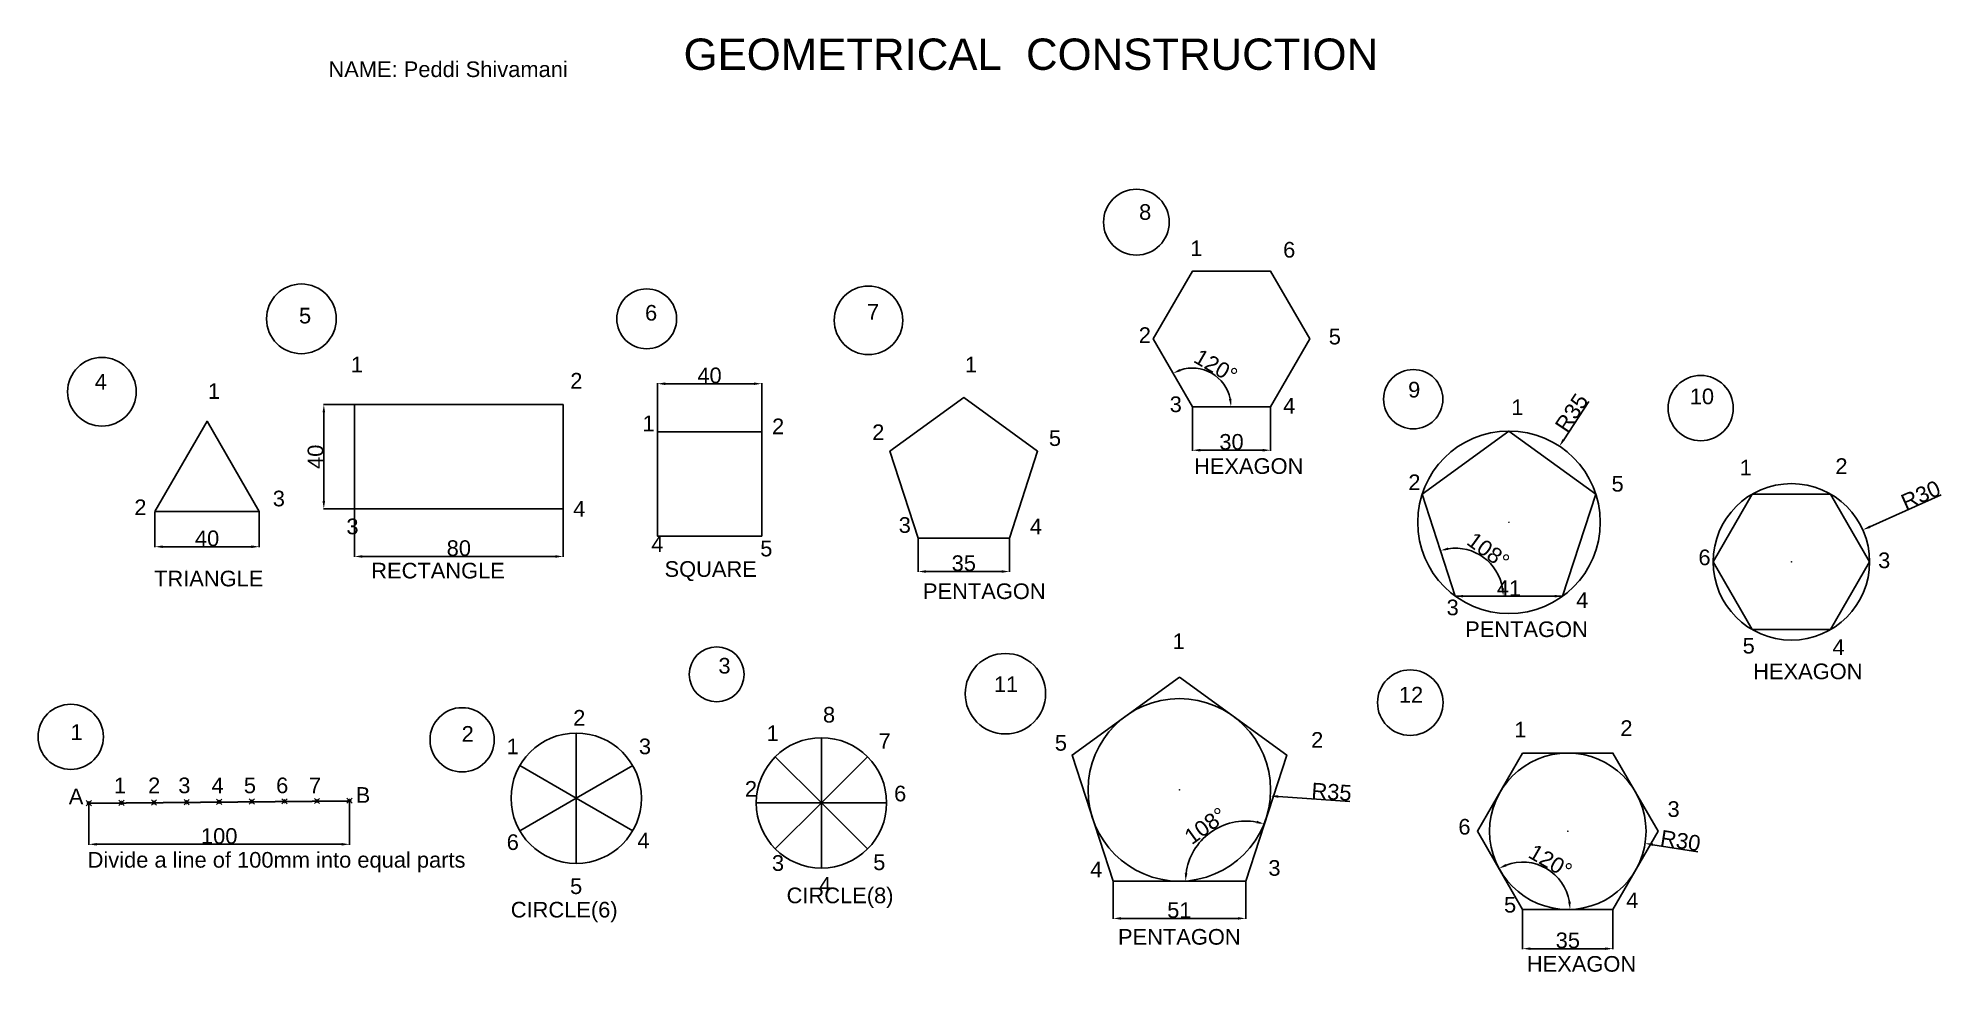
# Model space of a CAD drawing. Header units: millimetres. Extents: x 6 to 736, y 23 to 381.
import ezdxf

# ---------------------------------------------------------------- set-up
doc = ezdxf.new("R2010")
doc.units = ezdxf.units.MM
doc.header["$MEASUREMENT"] = 0
doc.header["$PDMODE"] = 35
doc.header["$PDSIZE"] = -3
doc.styles.get("Standard").update_dxf_attribs({"font": 'arial.ttf'})
doc.dimstyles.get("Standard").update_dxf_attribs({"dimtxt": 6, "dimasz": 3, "dimexe": 0.18, "dimexo": 0.0625, "dimgap": 0.09, "dimtad": 1, "dimdec": 0, "dimzin": 0, "dimdsep": 46, "dimtxsty": 'Standard', "dimcen": 0.09, "dimclrt": 2, "dimadec": 0, "dimazin": 0, "dimtfac": 1, "dimtdec": 0, "dimtofl": 0, "dimtmove": 0, "dimatfit": 3, "dimfxl": 1, "dimtolj": 1, "dimtzin": 0, "dimarcsym": 0})

# ---------------------------------------------------------------- blocks, each defined once
blk = doc.blocks.new('*D1')
at = {"color": 0, "lineweight": -2, "transparency": 16777216}
for p, q in [((125.27, 88.53), (125.27, 71.68)), ((25.28, 87.6), (25.28, 71.68)), ((28.28, 71.86), (122.27, 71.86))]:
    blk.add_line(p, q, dxfattribs=at)
at = {"color": 0, "transparency": 16777216}
for points in [[(28.28, 72.36), (28.28, 71.36), (25.28, 71.86)], [(122.27, 72.36), (122.27, 71.36), (125.27, 71.86)]]:
    blk.add_solid(points, dxfattribs=at)
at = {"layer": 'Defpoints', "color": 0, "transparency": 16777216}
for p in [(25.28, 87.66), (125.27, 88.59), (125.27, 71.86)]:
    blk.add_point(p, dxfattribs=at)
at = {"color": 2, "transparency": 16777216, "insert": (75.28, 75.01), "char_height": 6, "attachment_point": 5}
blk.add_mtext('\\A1;100', dxfattribs=at)
blk = doc.blocks.new('*U2')
blk.add_line((0, 12.5), (0, -12.5))
blk = doc.blocks.new('*U3')
at = {"color": 0, "linetype": 'ByBlock', "lineweight": -2, "transparency": 16777216}
for p, rotation in [((212.19, 102.04), 180), ((201.37, 95.79), 240), ((223.02, 95.79), 120), ((201.37, 83.29), 299.9999999999999), ((223.02, 83.29), 59.99999999999997)]:
    blk.add_blockref('*U2', p, dxfattribs=dict(at, rotation=rotation))
blk.add_blockref('*U2', (212.19, 77.04), dxfattribs=at)
blk = doc.blocks.new('*U4')
blk.add_line((0, 12.5), (0, -12.5))
blk = doc.blocks.new('*U5')
at = {"color": 0, "linetype": 'ByBlock', "lineweight": -2, "transparency": 16777216}
for p, rotation in [((306.19, 100.25), 180), ((297.36, 96.59), 225.0000000000001), ((315.03, 96.59), 135), ((293.69, 87.75), 270), ((297.36, 78.91), 315.0000000000001), ((315.03, 78.91), 44.99999999999999), ((318.69, 87.75), 90)]:
    blk.add_blockref('*U4', p, dxfattribs=dict(at, rotation=rotation))
blk.add_blockref('*U4', (306.19, 75.25), dxfattribs=at)
blk = doc.blocks.new('*D6')
at = {"color": 0, "lineweight": -2, "transparency": 16777216}
for p, q in [((50.63, 199.41), (50.63, 185.8)), ((90.63, 199.41), (90.63, 185.8)), ((53.63, 185.98), (87.63, 185.98))]:
    blk.add_line(p, q, dxfattribs=at)
at = {"color": 0, "transparency": 16777216}
for points in [[(53.63, 186.48), (53.63, 185.48), (50.63, 185.98)], [(87.63, 186.48), (87.63, 185.48), (90.63, 185.98)]]:
    blk.add_solid(points, dxfattribs=at)
at = {"layer": 'Defpoints', "color": 0, "transparency": 16777216}
for p in [(50.63, 199.47), (90.63, 199.47), (90.63, 185.98)]:
    blk.add_point(p, dxfattribs=at)
at = {"color": 2, "transparency": 16777216, "insert": (70.63, 189.14), "char_height": 6, "attachment_point": 5}
blk.add_mtext('\\A1;40', dxfattribs=at)
blk = doc.blocks.new('*D7')
at = {"color": 0, "lineweight": -2, "transparency": 16777216}
for p, q in [((127.16, 200.41), (127.16, 182.07)), ((207.16, 200.41), (207.16, 182.07)), ((130.16, 182.25), (204.16, 182.25))]:
    blk.add_line(p, q, dxfattribs=at)
at = {"color": 0, "transparency": 16777216}
for points in [[(130.16, 182.75), (130.16, 181.75), (127.16, 182.25)], [(204.16, 182.75), (204.16, 181.75), (207.16, 182.25)]]:
    blk.add_solid(points, dxfattribs=at)
at = {"layer": 'Defpoints', "color": 0, "transparency": 16777216}
for p in [(127.16, 200.47), (207.16, 200.47), (207.16, 182.25)]:
    blk.add_point(p, dxfattribs=at)
at = {"color": 2, "transparency": 16777216, "insert": (167.16, 185.4), "char_height": 6, "attachment_point": 5}
blk.add_mtext('\\A1;80', dxfattribs=at)
blk = doc.blocks.new('*D8')
at = {"color": 0, "lineweight": -2, "transparency": 16777216}
for p, q in [((127.1, 240.47), (115.21, 240.47)), ((115.39, 237.47), (115.39, 203.47)), ((127.1, 200.47), (115.21, 200.47))]:
    blk.add_line(p, q, dxfattribs=at)
at = {"color": 0, "transparency": 16777216}
for points in [[(114.89, 237.47), (115.89, 237.47), (115.39, 240.47)], [(114.89, 203.47), (115.89, 203.47), (115.39, 200.47)]]:
    blk.add_solid(points, dxfattribs=at)
at = {"layer": 'Defpoints', "color": 0, "transparency": 16777216}
for p in [(127.16, 240.47), (115.39, 200.47), (127.16, 200.47)]:
    blk.add_point(p, dxfattribs=at)
at = {"color": 2, "transparency": 16777216, "insert": (112.23, 220.47), "char_height": 6, "attachment_point": 5, "rotation": 90}
blk.add_mtext('\\A1;40', dxfattribs=at)
blk = doc.blocks.new('*D9')
at = {"color": 0, "lineweight": -2, "transparency": 16777216}
for p, q in [((243.29, 230.13), (243.29, 248.66)), ((246.29, 248.48), (280.29, 248.48)), ((283.29, 230.13), (283.29, 248.66))]:
    blk.add_line(p, q, dxfattribs=at)
at = {"color": 0, "transparency": 16777216}
for points in [[(246.29, 248.98), (246.29, 247.98), (243.29, 248.48)], [(280.29, 248.98), (280.29, 247.98), (283.29, 248.48)]]:
    blk.add_solid(points, dxfattribs=at)
at = {"layer": 'Defpoints', "color": 0, "transparency": 16777216}
for p in [(283.29, 248.48), (243.29, 230.07), (283.29, 230.07)]:
    blk.add_point(p, dxfattribs=at)
at = {"color": 2, "transparency": 16777216, "insert": (263.29, 251.63), "char_height": 6, "attachment_point": 5}
blk.add_mtext('\\A1;40', dxfattribs=at)
blk = doc.blocks.new('*D10')
at = {"color": 0, "lineweight": -2, "transparency": 16777216}
for p, q in [((343.29, 189.24), (343.29, 176.29)), ((378.29, 189.24), (378.29, 176.29)), ((346.29, 176.47), (375.29, 176.47))]:
    blk.add_line(p, q, dxfattribs=at)
at = {"color": 0, "transparency": 16777216}
for points in [[(346.29, 176.97), (346.29, 175.97), (343.29, 176.47)], [(375.29, 176.97), (375.29, 175.97), (378.29, 176.47)]]:
    blk.add_solid(points, dxfattribs=at)
at = {"layer": 'Defpoints', "color": 0, "transparency": 16777216}
for p in [(343.29, 189.31), (378.29, 189.31), (378.29, 176.47)]:
    blk.add_point(p, dxfattribs=at)
at = {"color": 2, "transparency": 16777216, "insert": (360.79, 179.63), "char_height": 6, "attachment_point": 5}
blk.add_mtext('\\A1;35', dxfattribs=at)
blk = doc.blocks.new('*D11')
at = {"color": 0, "lineweight": -2, "transparency": 16777216}
for p, q in [((448.44, 239.61), (448.44, 222.81)), ((478.44, 239.61), (478.44, 222.81)), ((451.44, 222.99), (475.44, 222.99))]:
    blk.add_line(p, q, dxfattribs=at)
at = {"color": 0, "transparency": 16777216}
for points in [[(451.44, 223.49), (451.44, 222.49), (448.44, 222.99)], [(475.44, 223.49), (475.44, 222.49), (478.44, 222.99)]]:
    blk.add_solid(points, dxfattribs=at)
at = {"layer": 'Defpoints', "color": 0, "transparency": 16777216}
for p in [(448.44, 239.67), (478.44, 239.67), (478.44, 222.99)]:
    blk.add_point(p, dxfattribs=at)
at = {"color": 2, "transparency": 16777216, "insert": (463.44, 226.15), "char_height": 6, "attachment_point": 5}
blk.add_mtext('\\A1;30', dxfattribs=at)
blk = doc.blocks.new('*D12')
at = {"color": 0, "lineweight": -2, "transparency": 16777216}
for p, q in [((549.26, 167.08), (549.26, 167.2)), ((552.26, 167.02), (587.41, 167.02)), ((590.41, 167.08), (590.41, 167.2))]:
    blk.add_line(p, q, dxfattribs=at)
at = {"color": 0, "transparency": 16777216}
for points in [[(552.26, 167.52), (552.26, 166.52), (549.26, 167.02)], [(587.41, 167.52), (587.41, 166.52), (590.41, 167.02)]]:
    blk.add_solid(points, dxfattribs=at)
at = {"layer": 'Defpoints', "color": 0, "transparency": 16777216}
for p in [(549.26, 167.02), (590.41, 167.02), (590.41, 167.02)]:
    blk.add_point(p, dxfattribs=at)
at = {"color": 2, "transparency": 16777216, "insert": (569.84, 170.12), "char_height": 6, "attachment_point": 5}
blk.add_mtext('\\A1;41', dxfattribs=at)
blk = doc.blocks.new('*D13')
at = {"color": 0, "lineweight": -2, "transparency": 16777216}
for p, q in [((592.31, 76.87), (592.49, 76.87)), ((592.4, 76.78), (592.4, 76.96)), ((642.28, 69), (625, 71.72))]:
    blk.add_line(p, q, dxfattribs=at)
at = {"color": 0, "transparency": 16777216}
blk.add_solid([(625.08, 72.22), (624.92, 71.23), (622.03, 72.19)], dxfattribs=at)
at = {"layer": 'Defpoints', "color": 0, "transparency": 16777216}
for p in [(592.4, 76.87), (622.03, 72.19)]:
    blk.add_point(p, dxfattribs=at)
at = {"color": 2, "transparency": 16777216, "insert": (635.61, 73.24), "char_height": 6, "attachment_point": 5, "rotation": 351.03196}
blk.add_mtext('\\A1;R30', dxfattribs=at)
blk = doc.blocks.new('*D14')
at = {"color": 0, "lineweight": -2, "transparency": 16777216}
for p, q in [((443.36, 92.73), (443.54, 92.73)), ((443.45, 92.64), (443.45, 92.82)), ((508.86, 88.34), (481.37, 90.19))]:
    blk.add_line(p, q, dxfattribs=at)
at = {"color": 0, "transparency": 16777216}
blk.add_solid([(481.4, 90.69), (481.34, 89.69), (478.38, 90.39)], dxfattribs=at)
at = {"layer": 'Defpoints', "color": 0, "transparency": 16777216}
for p in [(443.45, 92.73), (478.38, 90.39)]:
    blk.add_point(p, dxfattribs=at)
at = {"color": 2, "transparency": 16777216, "insert": (501.81, 91.98), "char_height": 6, "attachment_point": 5, "rotation": 356.15604}
blk.add_mtext('\\A1;R35', dxfattribs=at)
blk = doc.blocks.new('*D15')
at = {"color": 0, "lineweight": -2, "transparency": 16777216}
for p, q in [((418.03, 57.67), (418.03, 43.27)), ((468.88, 57.67), (468.88, 43.27)), ((465.88, 43.45), (421.03, 43.45))]:
    blk.add_line(p, q, dxfattribs=at)
at = {"color": 0, "transparency": 16777216}
for points in [[(421.03, 43.95), (421.03, 42.95), (418.03, 43.45)], [(465.88, 43.95), (465.88, 42.95), (468.88, 43.45)]]:
    blk.add_solid(points, dxfattribs=at)
at = {"layer": 'Defpoints', "color": 0, "transparency": 16777216}
for p in [(418.03, 57.73), (468.88, 57.73), (418.03, 43.45)]:
    blk.add_point(p, dxfattribs=at)
at = {"color": 2, "transparency": 16777216, "insert": (443.45, 46.6), "char_height": 6, "attachment_point": 5}
blk.add_mtext('\\A1;51', dxfattribs=at)
blk = doc.blocks.new('*D16')
at = {"color": 0, "lineweight": -2, "transparency": 16777216}
for p, q in [((575.08, 46.8), (575.08, 31.66)), ((609.72, 46.8), (609.72, 31.66)), ((578.08, 31.84), (606.72, 31.84))]:
    blk.add_line(p, q, dxfattribs=at)
at = {"color": 0, "transparency": 16777216}
for points in [[(578.08, 32.34), (578.08, 31.34), (575.08, 31.84)], [(606.72, 32.34), (606.72, 31.34), (609.72, 31.84)]]:
    blk.add_solid(points, dxfattribs=at)
at = {"layer": 'Defpoints', "color": 0, "transparency": 16777216}
for p in [(575.08, 46.87), (609.72, 46.87), (609.72, 31.84)]:
    blk.add_point(p, dxfattribs=at)
at = {"color": 2, "transparency": 16777216, "insert": (592.4, 35), "char_height": 6, "attachment_point": 5}
blk.add_mtext('\\A1;35', dxfattribs=at)
blk = doc.blocks.new('*D17')
at = {"color": 0, "lineweight": -2, "transparency": 16777216}
for p, q in [((600.51, 241.66), (590.82, 227.02)), ((569.75, 195.34), (569.93, 195.34)), ((569.84, 195.25), (569.84, 195.43))]:
    blk.add_line(p, q, dxfattribs=at)
at = {"color": 0, "transparency": 16777216}
blk.add_solid([(590.4, 227.3), (591.23, 226.74), (589.16, 224.52)], dxfattribs=at)
at = {"layer": 'Defpoints', "color": 0, "transparency": 16777216}
for p in [(589.16, 224.52), (569.84, 195.34)]:
    blk.add_point(p, dxfattribs=at)
at = {"color": 2, "transparency": 16777216, "insert": (593.86, 237.33), "char_height": 6, "attachment_point": 5, "rotation": 56.49062}
blk.add_mtext('\\A1;R35', dxfattribs=at)
blk = doc.blocks.new('*D18')
at = {"color": 0, "lineweight": -2, "transparency": 16777216}
for p, q in [((735.62, 205.87), (708.26, 193.64)), ((678.04, 180.18), (678.22, 180.18)), ((678.13, 180.09), (678.13, 180.27))]:
    blk.add_line(p, q, dxfattribs=at)
at = {"color": 0, "transparency": 16777216}
blk.add_solid([(708.06, 194.1), (708.46, 193.19), (705.52, 192.42)], dxfattribs=at)
at = {"layer": 'Defpoints', "color": 0, "transparency": 16777216}
for p in [(705.52, 192.42), (678.13, 180.18)]:
    blk.add_point(p, dxfattribs=at)
at = {"color": 2, "transparency": 16777216, "insert": (727.72, 205.79), "char_height": 6, "attachment_point": 5, "rotation": 24.07465}
blk.add_mtext('\\A1;R30', dxfattribs=at)
blk = doc.blocks.new('*D19')
at = {"color": 0, "lineweight": -2, "transparency": 16777216}
blk.add_arc((448.44, 239.67), 14.82, 11.62168, 108.37832, dxfattribs=at)
at = {"color": 0, "transparency": 16777216}
for points in [[(443.98, 253.27), (443.57, 254.18), (441.04, 252.5)], [(463.45, 242.7), (462.46, 242.6), (463.26, 239.67)]]:
    blk.add_solid(points, dxfattribs=at)
at = {"layer": 'Defpoints', "color": 0, "transparency": 16777216}
for p in [(433.44, 265.65), (459.79, 249.19), (448.44, 239.67), (448.44, 239.67), (478.44, 239.67)]:
    blk.add_point(p, dxfattribs=at)
at = {"color": 2, "transparency": 16777216, "insert": (457.43, 255.23), "char_height": 6, "attachment_point": 5, "rotation": 330}
blk.add_mtext('\\A1;120°', dxfattribs=at)
blk = doc.blocks.new('*D20')
at = {"color": 0, "lineweight": -2, "transparency": 16777216}
blk.add_arc((549.26, 167.02), 18.39, 9.35533, 98.64467, dxfattribs=at)
at = {"color": 0, "transparency": 16777216}
for points in [[(546.62, 184.72), (546.38, 185.69), (543.58, 184.51)], [(567.91, 170.05), (566.92, 169.97), (567.66, 167.02)]]:
    blk.add_solid(points, dxfattribs=at)
at = {"layer": 'Defpoints', "color": 0, "transparency": 16777216}
for p in [(536.55, 206.15), (564.15, 177.83), (549.26, 167.02), (549.26, 167.02), (590.41, 167.02)]:
    blk.add_point(p, dxfattribs=at)
at = {"color": 2, "transparency": 16777216, "insert": (561.93, 184.45), "char_height": 6, "attachment_point": 5, "rotation": 324}
blk.add_mtext('\\A1;108°', dxfattribs=at)
blk = doc.blocks.new('*D21')
at = {"color": 0, "lineweight": -2, "transparency": 16777216}
blk.add_arc((575.08, 46.87), 18.17, 9.47098, 110.52902, dxfattribs=at)
at = {"color": 0, "transparency": 16777216}
for points in [[(568.92, 63.43), (568.5, 64.33), (566, 62.6)], [(593.5, 49.9), (592.5, 49.82), (593.25, 46.87)]]:
    blk.add_solid(points, dxfattribs=at)
at = {"layer": 'Defpoints', "color": 0, "transparency": 16777216}
for p in [(557.76, 76.87), (589, 58.55), (575.08, 46.87), (575.08, 46.87), (609.72, 46.87)]:
    blk.add_point(p, dxfattribs=at)
at = {"color": 2, "transparency": 16777216, "insert": (585.74, 65.33), "char_height": 6, "attachment_point": 5, "rotation": 330}
blk.add_mtext('\\A1;120°', dxfattribs=at)
blk = doc.blocks.new('*D22')
at = {"color": 0, "lineweight": -2, "transparency": 16777216}
blk.add_arc((468.88, 57.73), 23.06, 79.45823, 172.54177, dxfattribs=at)
at = {"color": 0, "transparency": 16777216}
for points in [[(473.23, 80.89), (472.98, 79.92), (476.01, 79.67)], [(446.51, 60.69), (445.52, 60.76), (445.82, 57.73)]]:
    blk.add_solid(points, dxfattribs=at)
at = {"layer": 'Defpoints', "color": 0, "transparency": 16777216}
for p in [(484.6, 106.1), (461.76, 79.67), (418.03, 57.73), (468.88, 57.73), (468.88, 57.73)]:
    blk.add_point(p, dxfattribs=at)
at = {"color": 2, "transparency": 16777216, "insert": (453.47, 78.94), "char_height": 6, "attachment_point": 5, "rotation": 36}
blk.add_mtext('\\A1;108°', dxfattribs=at)

msp = doc.modelspace()

# ---------------------------------------------------------------- linework, layer by layer
at = {"color": 40, "lineweight": 30, "true_color": 0xf8d731}
msp.add_line((25.28, 87.66), (125.27, 88.59), dxfattribs=at)
msp.add_line((25.28, 87.66), (25.28, 87.66))
at = {"color": 40, "true_color": 0xf8d731}
for points in [[(448.44, 239.67), (478.44, 239.67), (493.44, 265.65), (478.44, 291.63), (448.44, 291.63), (433.44, 265.65)], [(343.29, 189.31), (378.29, 189.31), (389.11, 222.59), (360.79, 243.17), (332.47, 222.59)], [(50.63, 199.47), (90.63, 199.47), (70.63, 234.12)], [(127.16, 200.47), (207.16, 200.47), (207.16, 240.47), (127.16, 240.47)], [(243.29, 230.07), (243.29, 190.07), (283.29, 190.07), (283.29, 230.07)]]:
    msp.add_lwpolyline(points, close=True, dxfattribs=at)
for points in [[(569.84, 230.34), (536.55, 206.15), (549.26, 167.02), (590.41, 167.02), (603.12, 206.15)], [(663.13, 206.16), (648.13, 180.18), (663.13, 154.2), (693.13, 154.2), (708.13, 180.18), (693.13, 206.16)], [(62.6, 177.11), (62.6, 177.11), (62.6, 177.11)], [(62.6, 177.11), (62.6, 177.11), (62.6, 177.11)], [(443.45, 136), (402.31, 106.1), (418.03, 57.73), (468.88, 57.73), (484.6, 106.1)], [(575.08, 106.87), (557.76, 76.87), (575.08, 46.87), (609.72, 46.87), (627.04, 76.87), (609.72, 106.87)]]:
    msp.add_lwpolyline(points, close=True)
at = {"color": 3}
for centre, radius in [((426.97, 310.44), 12.61), ((106.8, 273.37), 13.37), ((239.2, 273.37), 11.48), ((324.24, 272.79), 13.13), ((30.32, 245.41), 13.17), ((533.12, 242.56), 11.37), ((643.35, 239.14), 12.51), ((266.03, 137.04), 10.52), ((376.74, 129.62), 15.42), ((531.98, 126.2), 12.56), ((18.34, 113.08), 12.51), ((168.43, 111.94), 12.32)]:
    msp.add_circle(centre, radius, dxfattribs=at)
at = {"color": 40, "true_color": 0xf8d731}
for centre, radius in [((569.84, 195.34), 35), ((678.13, 180.18), 30), ((443.45, 92.73), 35), ((212.19, 89.54), 25), ((306.19, 87.75), 25), ((592.4, 76.87), 30)]:
    msp.add_circle(centre, radius, dxfattribs=at)
for p in [(25.28, 87.66), (37.78, 87.78), (50.28, 87.89), (62.78, 88.01), (75.28, 88.13), (87.78, 88.24), (100.28, 88.36), (112.77, 88.47), (125.27, 88.59)]:
    msp.add_point(p)

# ---------------------------------------------------------------- block references
for name in ['*U3', '*U5']:
    msp.add_blockref(name, (0, 0))

# ---------------------------------------------------------------- texts
at = {"color": 30, "true_color": 0xf8991e}
msp.add_text('GEOMETRICAL  CONSTRUCTION', height=12, dxfattribs=at).set_placement((253.33, 368.85))
for s, p in [('NAME: Peddi Shivamani', (117.16, 366.08)), ('1', (185.52, 106.42)), ('1', (185.52, 106.42)), ('1', (185.52, 106.42))]:
    msp.add_text(s, height=6).set_placement(p)
at = {"color": 210}
for s, p in [('8', (428, 311.34)), ('5', (105.88, 271.6)), ('6', (238.56, 272.69)), ('7', (323.66, 273.04)), ('4', (27.53, 246.24)), ('9', (531.16, 243.21)), ('10', (639.15, 240.63)), ('3', (266.7, 137.35)), ('11', (372.32, 130.24)), ('12', (527.61, 126.23)), ('1', (18.23, 111.88)), ('2', (168.24, 111.21))]:
    msp.add_text(s, height=6, dxfattribs=at).set_placement(p)
at = {"color": 1}
for s, p in [('1', (447.65, 297.43)), ('6', (483.23, 296.86)), ('2', (427.88, 264.13)), ('5', (500.73, 263.56)), ('1', (125.75, 252.84)), ('1', (361.24, 252.84)), ('1', (70.97, 242.68)), ('2', (209.89, 246.63)), ('3', (439.74, 237.6)), ('4', (483.23, 237.03)), ('1', (570.76, 236.47)), ('1', (237.56, 230.26)), ('2', (287.26, 229.13)), ('2', (325.66, 226.87)), ('5', (393.43, 224.62)), ('1', (658.3, 213.33)), ('2', (695, 213.89)), ('2', (531.23, 207.68)), ('5', (609.16, 207.12)), ('3', (95.82, 201.47)), ('2', (42.73, 198.09)), ('4', (211.02, 197.52)), ('3', (335.83, 191.31)), ('3', (124.05, 190.75)), ('4', (240.95, 183.98)), ('4', (386.09, 190.75)), ('5', (282.74, 182.28)), ('6', (642.48, 178.9)), ('3', (711.38, 177.77)), ('4', (595.61, 162.53)), ('3', (545.91, 159.7)), ('1', (440.87, 146.72)), ('5', (659.43, 145.03)), ('4', (693.87, 144.46)), ('8', (306.79, 118.56)), ('2', (211.01, 117.38)), ('1', (285.15, 111.45)), ('1', (571.89, 112.85)), ('2', (612.55, 113.42)), ('1', (185.52, 106.42)), ('3', (236.2, 106.42)), ('7', (328.13, 108.48)), ('5', (395.69, 107.77)), ('2', (493.96, 108.9)), ('2', (276.85, 90.12)), ('6', (334.06, 88.34)), ('3', (630.62, 82.37)), ('6', (550.43, 75.6)), ('6', (185.52, 69.69)), ('4', (235.61, 70.28)), ('3', (287.22, 61.68)), ('5', (326.05, 61.97)), ('3', (477.58, 59.8)), ('5', (209.82, 52.8)), ('4', (305.3, 53.38)), ('4', (409.25, 59.23)), ('5', (567.94, 45.69)), ('4', (614.81, 47.38))]:
    msp.add_text(s, height=6, dxfattribs=at).set_placement(p)
at = {"color": 51, "true_color": 0xf7f281}
for s, p in [('HEXAGON', (449.08, 213.92)), ('TRIANGLE', (50.3, 170.78)), ('RECTANGLE', (133.58, 173.82)), ('SQUARE', (246.04, 174.43)), ('PENTAGON', (345.13, 165.92)), ('PENTAGON', (553.03, 151.34)), ('HEXAGON', (663.47, 135.19)), ('CIRCLE(8)', (292.85, 49.27)), ('CIRCLE(6)', (187.07, 43.8)), ('PENTAGON', (419.92, 33.38)), ('HEXAGON', (576.69, 23.01))]:
    msp.add_text(s, height=6, dxfattribs=at).set_placement(p)
at = {"color": 240, "true_color": 0xed1f24}
for s, p in [('1', (34.93, 91.46)), ('2', (48.01, 91.46)), ('3', (59.59, 91.46)), ('4', (72.33, 91.46)), ('5', (84.72, 91.46)), ('6', (97.1, 91.46)), ('7', (109.72, 91.46)), ('A', (17.6, 87.22)), ('B', (127.62, 87.79))]:
    msp.add_text(s, height=6, dxfattribs=at).set_placement(p)
at = {"color": 61, "true_color": 0xe5e878}
msp.add_text('Divide a line of 100mm into equal parts      ', height=6, dxfattribs=at).set_placement((24.83, 62.91))

# ---------------------------------------------------------------- dimensions: what is measured, and where the dimension line sits
at = {"color": 242, "true_color": 0xcd2027}
for base, line1, line2, picture, middle in [((459.79, 249.19), ((433.44, 265.65), (448.44, 239.67)), ((448.44, 239.67), (478.44, 239.67)), '*D19', (457.43, 255.23)), ((564.15, 177.83), ((549.26, 167.02), (590.41, 167.02)), ((536.55, 206.15), (549.26, 167.02)), '*D20', (561.93, 184.45)), ((461.76, 79.67), ((418.03, 57.73), (468.88, 57.73)), ((468.88, 57.73), (484.6, 106.1)), '*D22', (453.47, 78.94)), ((589, 58.55), ((557.76, 76.87), (575.08, 46.87)), ((575.08, 46.87), (609.72, 46.87)), '*D21', (585.74, 65.33))]:
    dim = msp.add_angular_dim_2l(base=base, line1=line1, line2=line2, dimstyle='Standard', dxfattribs=at)
    dim.commit()
    dim.dimension.update_dxf_attribs({"geometry": picture, "text_midpoint": middle})
for base, p1, p2, picture, middle in [((283.29, 248.48), (243.29, 230.07), (283.29, 230.07), '*D9', (263.29, 251.63)), ((478.44, 222.99), (448.44, 239.67), (478.44, 239.67), '*D11', (463.44, 226.15)), ((90.63, 185.98), (50.63, 199.47), (90.63, 199.47), '*D6', (70.63, 189.14)), ((207.16, 182.25), (127.16, 200.47), (207.16, 200.47), '*D7', (167.16, 185.4)), ((378.29, 176.47), (343.29, 189.31), (378.29, 189.31), '*D10', (360.79, 179.63)), ((590.41, 167.02), (549.26, 167.02), (590.41, 167.02), '*D12', (569.84, 170.12)), ((125.27, 71.86), (25.28, 87.66), (125.27, 88.59), '*D1', (75.28, 75.01)), ((418.03, 43.45), (468.88, 57.73), (418.03, 57.73), '*D15', (443.45, 46.6)), ((609.72, 31.84), (575.08, 46.87), (609.72, 46.87), '*D16', (592.4, 35))]:
    dim = msp.add_linear_dim(base=base, p1=p1, p2=p2, dimstyle='Standard')
    dim.commit()
    dim.dimension.update_dxf_attribs({"geometry": picture, "text_midpoint": middle})
at = {"color": 210}
dim = msp.add_radius_dim(center=(569.84, 195.34), mpoint=(589.16, 224.52), dimstyle='Standard', dxfattribs=at)
dim.commit()
dim.dimension.update_dxf_attribs({"geometry": '*D17', "text_midpoint": (593.86, 237.33)})
dim = msp.add_linear_dim(base=(115.39, 200.47), p1=(127.16, 240.47), p2=(127.16, 200.47), angle=90, dimstyle='Standard')
dim.commit()
dim.dimension.update_dxf_attribs({"geometry": '*D8', "text_midpoint": (112.23, 220.47)})
dim = msp.add_radius_dim(center=(678.13, 180.18), mpoint=(705.52, 192.42), dimstyle='Standard', dxfattribs=at)
dim.commit()
dim.dimension.update_dxf_attribs({"geometry": '*D18', "text_midpoint": (729.01, 202.91), "dimtype": 164})
dim = msp.add_radius_dim(center=(443.45, 92.73), mpoint=(478.38, 90.39), dimstyle='Standard')
dim.commit()
dim.dimension.update_dxf_attribs({"geometry": '*D14', "text_midpoint": (501.6, 88.83), "dimtype": 164})
dim = msp.add_radius_dim(center=(592.4, 76.87), mpoint=(622.03, 72.19), dimstyle='Standard')
dim.commit()
dim.dimension.update_dxf_attribs({"geometry": '*D13', "text_midpoint": (635.61, 73.24)})

doc.saveas('drawing.dxf')
